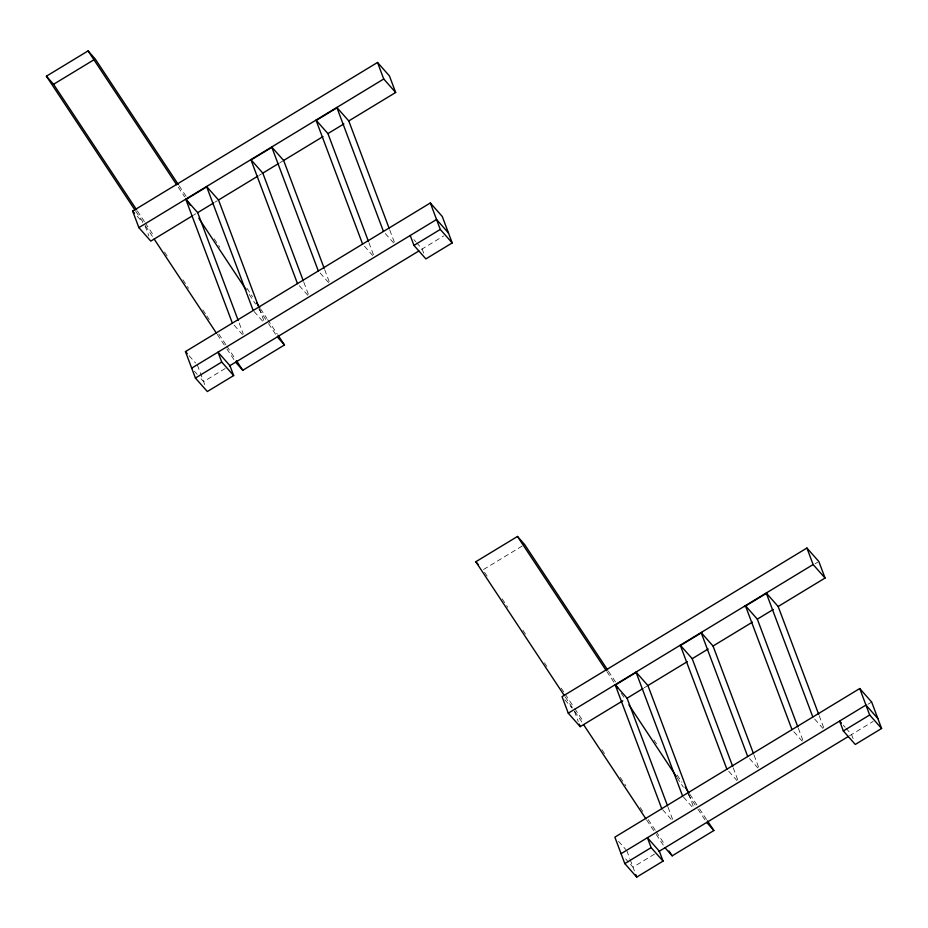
<?xml version="1.0" encoding="UTF-8"?>
<svg xmlns="http://www.w3.org/2000/svg" width="928" height="928" viewBox="0 0 928 928"><rect width="100%" height="100%" fill="white"/><g stroke="black" fill="none" stroke-linecap="round" stroke-linejoin="round"><path stroke-width="0.7" stroke-dasharray="4.64 3.48" d="M193.395 215.25L195.843 213.765M214.844 202.234L217.303 200.738M259.121 175.357L261.58 173.872M279.966 162.702L283.643 160.474M225.144 368.544L203.615 381.617L200.854 378.508M421.382 249.446L443.688 235.909M522.174 546.047L482.954 569.85L487.745 577.088M815.12 563.772L817.603 562.264M644.241 687.787L647.918 685.56M867.958 704.271L871.659 702.032M654.542 854.108L633 867.181L629.335 863.028M849.549 735.742L873.086 721.462M413.9 239.644L415.732 241.721M416.649 242.753L422.147 248.982L424.015 253.936M843.285 725.197L845.118 727.274M846.046 728.306L851.544 734.535L853.412 739.5M385.282 233.52L393.542 242.858M814.68 719.072L822.939 728.41M364.437 246.164L372.696 255.502M793.834 731.716L802.094 741.054M320.16 273.041L329.336 283.423M749.546 758.594L757.805 767.932M299.315 285.696L308.49 296.067M728.712 771.249L736.971 780.587M254.11 311.53L263.285 321.912M683.507 797.094L692.682 807.464M234.192 325.218L242.452 334.556M662.673 809.738L671.849 820.108M137.24 216.27L142.75 222.5M564.804 699.758L572.135 708.052M189.138 355.749L195.564 363.01M618.535 841.313L625.878 849.607M194.439 371.246L197.188 374.355M625.658 858.876L628.418 861.984M608.466 671.257L615.658 682.115M653.985 740.034L657.175 744.859M677.138 775.031L681.929 782.269M689.91 794.333L698.691 807.604M699.492 808.81L706.684 819.679M606.877 671.57L614.058 682.428M621.25 693.286L625.24 699.318M677.08 777.664L683.402 787.211M688.135 794.38L697.125 807.963M697.926 809.17L705.106 820.027M502.118 598.815L507.709 607.26M522.87 630.182L526.072 635.007M544.434 662.766L546.824 666.385M561.196 688.1L564.398 692.926M565.187 694.132L573.98 707.414M574.768 708.621L583.561 721.891M601.924 749.65L605.114 754.476M620.287 777.397L625.878 785.842M640.25 807.569L644.241 813.601M648.231 819.633L655.423 830.49M656.212 831.697L665.005 844.967M565.198 696.858L573.98 710.129M574.768 711.335L581.96 722.204M646.654 819.981L653.846 830.838M656.247 834.458L663.427 845.327M179.069 185.693L186.261 196.562M214.206 238.786L219.797 247.242M246.941 288.26L252.532 296.716M260.513 308.78L266.904 318.432M267.705 319.638L277.286 334.115M178.28 187.212L184.66 196.864M249.261 294.489L255.583 304.048M258.738 308.815L266.243 320.16M268.528 323.605L277.31 336.887M137.39 210.992L144.582 221.85M145.383 223.056L154.164 236.338M164.546 252.022L167.736 256.847M182.909 279.769L188.5 288.225M202.872 309.94L206.062 314.766M206.863 315.972L209.252 319.592M218.834 334.08L226.026 344.938M226.826 346.144L235.608 359.414M135.801 211.306L142.982 222.163M145.383 225.782L154.164 239.064M217.268 334.416L224.448 345.286M226.85 348.905L234.042 359.762M819.192 715.662L823.751 727.796M798.358 728.306L802.917 740.44M754.07 755.183L758.628 767.317M733.236 767.839L738.804 782.664M688.704 794.055L694.515 809.541M668.09 807.314L673.682 822.185M574.455 711.405L578.272 721.578M626.794 850.651L629.66 858.272M630.135 859.548L634.404 870.893M389.806 230.109L394.365 242.231M368.961 242.753L373.52 254.887M324.672 269.63L329.231 281.764M303.839 282.274L308.398 294.408M259.306 308.49L264.167 321.424M239.204 323.106L243.264 333.929M145.058 225.852L148.886 236.025M197.397 365.087L205.935 387.823"/><path stroke-width="1.39" d="M135.001 210.099L46.4 76.2L88.079 50.901L95.236 58.998L178.28 184.486M46.4 76.2L53.557 84.297L94.006 59.74M192.166 215.992L150.788 241.106L138.864 227.615L132.658 211.085L377.522 62.466L389.447 75.957L395.664 92.487L348.777 120.942L389.296 228.752M138.864 227.615L383.74 78.996L377.522 62.466M207.327 186.493L186.261 199.276L190.252 205.308M250.688 160.173L271.753 147.39M316.355 120.327L337.409 107.544M238.183 320.404L197.687 212.651L213.614 202.977M258.796 307.133L218.521 199.996L257.891 176.111M303.328 280.929L262.81 173.118L278.748 163.444M324.174 268.285L283.643 160.474L323.014 136.578M368.451 241.408L327.932 133.597L343.87 123.923M233.659 375.562L221.734 362.071L218.01 352.153L229.935 365.644L233.659 375.562L207.338 391.535L195.414 378.056L185.472 351.596L430.337 202.977L442.262 216.468L452.203 242.916L425.882 258.9L413.958 245.41L410.222 235.492M191.678 368.138L436.554 219.507L448.479 232.998M195.414 378.056L221.734 362.071M413.958 245.41L440.278 229.436L430.337 202.977M229.471 365.922L418.922 250.943M235.631 362.187L242.788 370.272L284.467 344.972L278.087 335.321M564.398 695.652L475.797 561.753L517.476 536.465L524.633 544.55L607.666 670.051M818.693 714.316L778.163 606.506L825.062 578.04L818.844 561.51L806.919 548.03L562.043 696.65L568.261 713.18L580.186 726.659L622.792 700.814M568.261 713.18L813.125 564.56L806.919 548.03M636.712 672.058L615.658 684.841L618.048 688.46M680.085 645.737L702.38 632.2M744.5 606.634L766.806 593.096M667.58 805.956L627.073 698.204L643.011 688.53M688.193 792.698L647.918 685.56L687.277 661.664M732.726 766.493L692.207 658.683L708.134 649.008M753.571 753.838L713.04 646.027L752.411 622.143M797.848 726.96L757.329 619.15L773.268 609.476M841.452 723.121L839.62 721.044L843.343 730.962L855.28 744.453L881.6 728.48L871.659 702.032L859.734 688.541L614.858 837.16L624.799 863.608L636.736 877.099L663.056 861.114L659.332 851.196L647.396 837.706L651.131 847.635L663.056 861.114M621.076 853.69L865.94 705.071L877.876 718.562M624.799 863.608L651.131 847.635M843.343 730.962L869.675 714.989L859.734 688.541M658.868 851.475L848.32 736.496M665.028 847.74L672.185 855.836L713.864 830.537L707.472 820.886M383.74 78.996L395.664 92.487M813.125 564.56L825.062 578.04M348.777 120.942L336.841 107.462L383.45 231.443M778.163 606.506L766.238 593.015L812.835 716.996M440.278 229.436L452.203 242.916M869.675 714.989L881.6 728.48M327.932 133.597L316.007 120.106L362.604 244.087M757.329 619.15L745.404 605.659L792.002 729.652M283.643 160.474L271.718 146.984L318.327 270.964M713.04 646.027L701.116 632.536L747.713 756.529M262.81 173.118L250.885 159.628L297.482 283.62M692.207 658.683L680.27 645.192L726.879 769.173M218.521 199.996L206.596 186.516L253.193 310.497M647.918 685.56L635.993 672.069L682.59 796.05M197.687 212.651L185.751 199.16L232.36 323.141M627.073 698.204L615.148 684.713L661.757 808.694M277.31 336.887L284.467 344.972M706.707 822.44L713.864 830.537M475.797 561.753L478.477 564.792M132.658 211.085L134.49 213.162M185.472 351.596L187.305 353.672M685.119 787.095L689.11 793.127M517.476 536.465L606.077 670.364M628.975 704.967L676.292 776.469M668.995 851.011L672.185 855.836M583.561 724.617L645.865 818.774M256.522 302.748L259.724 307.574M88.079 50.901L176.68 184.8M198.836 218.277L246.106 289.722M53.557 84.297L136.602 209.786M236.408 360.621L242.788 370.272M154.164 239.064L216.468 333.21M579.234 724.118L580.186 726.659M635.796 874.617L636.736 877.099"/></g></svg>
